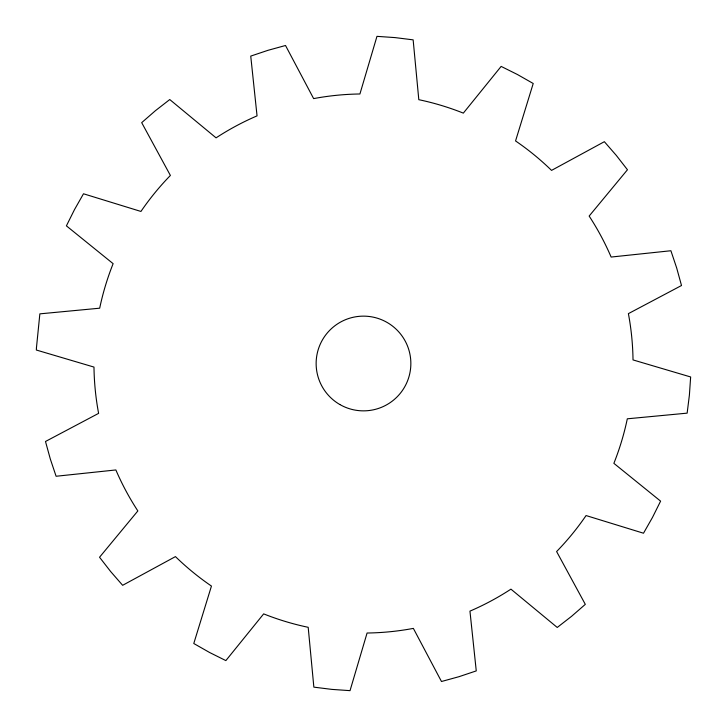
<?xml version="1.0" encoding="UTF-8"?>
<svg xmlns="http://www.w3.org/2000/svg" width="727" height="727" viewBox="0 0 727 727"><rect width="100%" height="100%" fill="white"/><g stroke="black" fill="none" stroke-linecap="round" stroke-linejoin="round"><path stroke-width="1.09" d="M36.45 347.76L36.35 350.032L93.983 367.08A269.544 269.544 0 0 0 98.608 413.363L45.492 441.48L50.317 459.019L56.097 476.258L115.866 469.951A269.544 269.544 0 0 0 137.848 510.936L99.544 557.245L110.704 571.595L122.645 585.308L175.452 556.609A269.544 269.544 0 0 0 211.448 586.062L193.782 643.504L209.585 652.492L225.861 660.598L263.665 613.879A269.544 269.544 0 0 0 308.193 627.31L313.855 687.142L331.894 689.396L350.032 690.65L367.08 633.017A269.544 269.544 0 0 0 413.363 628.392L441.48 681.508L459.019 676.683L476.258 670.903L469.951 611.134A269.544 269.544 0 0 0 510.936 589.152L557.245 627.456L571.595 616.296L585.308 604.355L556.609 551.548A269.544 269.544 0 0 0 586.062 515.552L643.504 533.218L652.492 517.415L660.598 501.139L613.879 463.335A269.544 269.544 0 0 0 627.31 418.807L687.142 413.145L689.396 395.106L690.65 376.968L633.017 359.92A269.544 269.544 0 0 0 628.392 313.637L681.508 285.52L676.683 267.981L670.903 250.742L611.134 257.049A269.544 269.544 0 0 0 589.152 216.064L627.456 169.755L616.296 155.405L604.355 141.692L551.548 170.391A269.544 269.544 0 0 0 515.552 140.938L533.218 83.496L517.415 74.508L501.139 66.402L463.335 113.121A269.544 269.544 0 0 0 418.807 99.69L413.145 39.858L395.106 37.604L376.968 36.35L359.92 93.983A269.544 269.544 0 0 0 313.637 98.608L285.52 45.492L267.981 50.317L250.742 56.097L257.049 115.866A269.544 269.544 0 0 0 216.064 137.848L169.755 99.544L155.405 110.704L141.692 122.645L170.391 175.452A269.544 269.544 0 0 0 140.938 211.448L83.496 193.782L74.508 209.585L66.402 225.861L113.121 263.665A269.544 269.544 0 0 0 99.69 308.193L39.858 313.855L36.45 347.76M339.818 404.512A47.355 47.355 0 0 0 410.855 363.5A47.355 47.355 0 0 0 339.818 322.488A47.355 47.355 0 0 0 339.818 404.512"/></g></svg>
